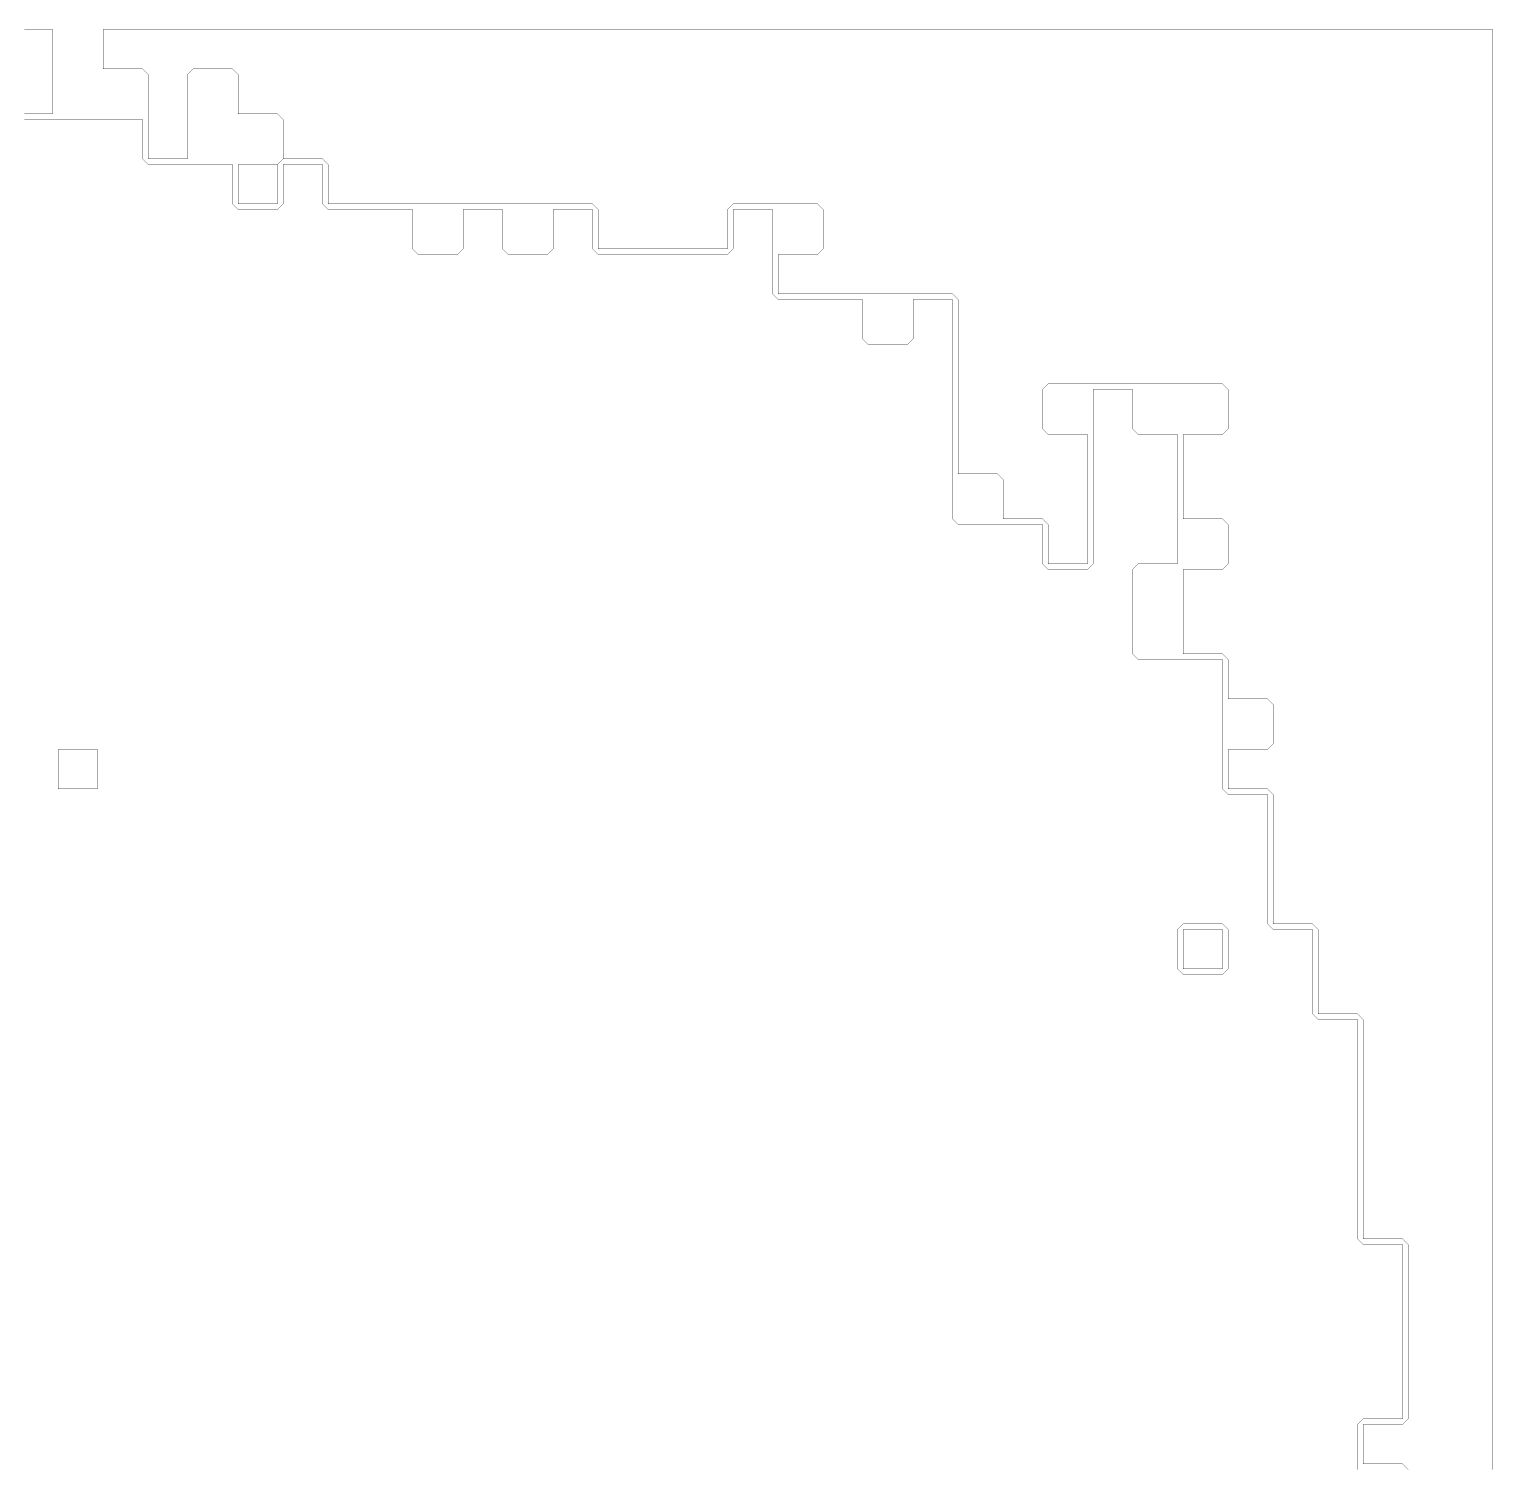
# Model space of a CAD drawing. Header units: metres. Extents: x 0 to 4990, y -4990 to 0.
# Drawn here: x 2450 to 4990, y -2495 to 0 of the extents above; entities that cross this region are included whole.
import ezdxf

# ---------------------------------------------------------------- set-up
doc = ezdxf.new("R2010")
doc.units = ezdxf.units.M
doc.layers.add('conductor', color=1, linetype='Continuous')
doc.layers.add('substrate', color=5, linetype='Continuous')

msp = doc.modelspace()

# ---------------------------------------------------------------- linework, layer by layer
at = {"layer": 'conductor', "const_width": 0.5}
msp.add_lwpolyline([(4755.859375, -2500), (4755.859375, -2490.234375), (4755.859375, -2480.46875), (4755.859375, -2470.703125), (4755.859375, -2460.9375), (4755.859375, -2451.171875), (4755.859375, -2441.40625), (4755.859375, -2431.640625), (4755.859375, -2421.875), (4765.625, -2412.109375), (4775.390625, -2412.109375), (4785.15625, -2412.109375), (4794.921875, -2412.109375), (4804.6875, -2412.109375), (4814.453125, -2412.109375), (4824.21875, -2412.109375), (4833.984375, -2412.109375), (4833.984375, -2402.34375), (4833.984375, -2392.578125), (4833.984375, -2382.8125), (4833.984375, -2373.046875), (4833.984375, -2363.28125), (4833.984375, -2353.515625), (4833.984375, -2343.75), (4833.984375, -2333.984375), (4833.984375, -2324.21875), (4833.984375, -2314.453125), (4833.984375, -2304.6875), (4833.984375, -2294.921875), (4833.984375, -2285.15625), (4833.984375, -2275.390625), (4833.984375, -2265.625), (4833.984375, -2255.859375), (4833.984375, -2246.09375), (4833.984375, -2236.328125), (4833.984375, -2226.5625), (4833.984375, -2216.796875), (4833.984375, -2207.03125), (4833.984375, -2197.265625), (4833.984375, -2187.5), (4833.984375, -2177.734375), (4833.984375, -2167.96875), (4833.984375, -2158.203125), (4833.984375, -2148.4375), (4833.984375, -2138.671875), (4833.984375, -2128.90625), (4833.984375, -2119.140625), (4833.984375, -2109.375), (4824.21875, -2109.375), (4814.453125, -2109.375), (4804.6875, -2109.375), (4794.921875, -2109.375), (4785.15625, -2109.375), (4775.390625, -2109.375), (4765.625, -2109.375), (4755.859375, -2099.609375), (4755.859375, -2089.84375), (4755.859375, -2080.078125), (4755.859375, -2070.3125), (4755.859375, -2060.546875), (4755.859375, -2050.78125), (4755.859375, -2041.015625), (4755.859375, -2031.25), (4755.859375, -2021.484375), (4755.859375, -2011.71875), (4755.859375, -2001.953125), (4755.859375, -1992.1875), (4755.859375, -1982.421875), (4755.859375, -1972.65625), (4755.859375, -1962.890625), (4755.859375, -1953.125), (4755.859375, -1943.359375), (4755.859375, -1933.59375), (4755.859375, -1923.828125), (4755.859375, -1914.0625), (4755.859375, -1904.296875), (4755.859375, -1894.53125), (4755.859375, -1884.765625), (4755.859375, -1875), (4755.859375, -1865.234375), (4755.859375, -1855.46875), (4755.859375, -1845.703125), (4755.859375, -1835.9375), (4755.859375, -1826.171875), (4755.859375, -1816.40625), (4755.859375, -1806.640625), (4755.859375, -1796.875), (4755.859375, -1787.109375), (4755.859375, -1777.34375), (4755.859375, -1767.578125), (4755.859375, -1757.8125), (4755.859375, -1748.046875), (4755.859375, -1738.28125), (4755.859375, -1728.515625), (4755.859375, -1718.75), (4746.09375, -1718.75), (4736.328125, -1718.75), (4726.5625, -1718.75), (4716.796875, -1718.75), (4707.03125, -1718.75), (4697.265625, -1718.75), (4687.5, -1718.75), (4677.734375, -1708.984375), (4677.734375, -1699.21875), (4677.734375, -1689.453125), (4677.734375, -1679.6875), (4677.734375, -1669.921875), (4677.734375, -1660.15625), (4677.734375, -1650.390625), (4677.734375, -1640.625), (4677.734375, -1630.859375), (4677.734375, -1621.09375), (4677.734375, -1611.328125), (4677.734375, -1601.5625), (4677.734375, -1591.796875), (4677.734375, -1582.03125), (4677.734375, -1572.265625), (4677.734375, -1562.5), (4667.96875, -1562.5), (4658.203125, -1562.5), (4648.4375, -1562.5), (4638.671875, -1562.5), (4628.90625, -1562.5), (4619.140625, -1562.5), (4609.375, -1562.5), (4599.609375, -1552.734375), (4599.609375, -1542.96875), (4599.609375, -1533.203125), (4599.609375, -1523.4375), (4599.609375, -1513.671875), (4599.609375, -1503.90625), (4599.609375, -1494.140625), (4599.609375, -1484.375), (4599.609375, -1474.609375), (4599.609375, -1464.84375), (4599.609375, -1455.078125), (4599.609375, -1445.3125), (4599.609375, -1435.546875), (4599.609375, -1425.78125), (4599.609375, -1416.015625), (4599.609375, -1406.25), (4599.609375, -1396.484375), (4599.609375, -1386.71875), (4599.609375, -1376.953125), (4599.609375, -1367.1875), (4599.609375, -1357.421875), (4599.609375, -1347.65625), (4599.609375, -1337.890625), (4599.609375, -1328.125), (4589.84375, -1328.125), (4580.078125, -1328.125), (4570.3125, -1328.125), (4560.546875, -1328.125), (4550.78125, -1328.125), (4541.015625, -1328.125), (4531.25, -1328.125), (4521.484375, -1318.359375), (4521.484375, -1308.59375), (4521.484375, -1298.828125), (4521.484375, -1289.0625), (4521.484375, -1279.296875), (4521.484375, -1269.53125), (4521.484375, -1259.765625), (4521.484375, -1250), (4521.484375, -1240.234375), (4521.484375, -1230.46875), (4521.484375, -1220.703125), (4521.484375, -1210.9375), (4521.484375, -1201.171875), (4521.484375, -1191.40625), (4521.484375, -1181.640625), (4521.484375, -1171.875), (4521.484375, -1162.109375), (4521.484375, -1152.34375), (4521.484375, -1142.578125), (4521.484375, -1132.8125), (4521.484375, -1123.046875), (4521.484375, -1113.28125), (4521.484375, -1103.515625), (4521.484375, -1093.75), (4511.71875, -1093.75), (4501.953125, -1093.75), (4492.1875, -1093.75), (4482.421875, -1093.75), (4472.65625, -1093.75), (4462.890625, -1093.75), (4453.125, -1093.75), (4443.359375, -1093.75), (4433.59375, -1093.75), (4423.828125, -1093.75), (4414.0625, -1093.75), (4404.296875, -1093.75), (4394.53125, -1093.75), (4384.765625, -1093.75), (4375, -1093.75), (4365.234375, -1083.984375), (4365.234375, -1074.21875), (4365.234375, -1064.453125), (4365.234375, -1054.6875), (4365.234375, -1044.921875), (4365.234375, -1035.15625), (4365.234375, -1025.390625), (4365.234375, -1015.625), (4365.234375, -1005.859375), (4365.234375, -996.09375), (4365.234375, -986.328125), (4365.234375, -976.5625), (4365.234375, -966.796875), (4365.234375, -957.03125), (4365.234375, -947.265625), (4365.234375, -937.5), (4375, -927.734375), (4384.765625, -927.734375), (4394.53125, -927.734375), (4404.296875, -927.734375), (4414.0625, -927.734375), (4423.828125, -927.734375), (4433.59375, -927.734375), (4443.359375, -927.734375), (4443.359375, -917.96875), (4443.359375, -908.203125), (4443.359375, -898.4375), (4443.359375, -888.671875), (4443.359375, -878.90625), (4443.359375, -869.140625), (4443.359375, -859.375), (4443.359375, -849.609375), (4443.359375, -839.84375), (4443.359375, -830.078125), (4443.359375, -820.3125), (4443.359375, -810.546875), (4443.359375, -800.78125), (4443.359375, -791.015625), (4443.359375, -781.25), (4443.359375, -771.484375), (4443.359375, -761.71875), (4443.359375, -751.953125), (4443.359375, -742.1875), (4443.359375, -732.421875), (4443.359375, -722.65625), (4443.359375, -712.890625), (4443.359375, -703.125), (4433.59375, -703.125), (4423.828125, -703.125), (4414.0625, -703.125), (4404.296875, -703.125), (4394.53125, -703.125), (4384.765625, -703.125), (4375, -703.125), (4365.234375, -693.359375), (4365.234375, -683.59375), (4365.234375, -673.828125), (4365.234375, -664.0625), (4365.234375, -654.296875), (4365.234375, -644.53125), (4365.234375, -634.765625), (4365.234375, -625), (4355.46875, -625), (4345.703125, -625), (4335.9375, -625), (4326.171875, -625), (4316.40625, -625), (4306.640625, -625), (4296.875, -625), (4296.875, -634.765625), (4296.875, -644.53125), (4296.875, -654.296875), (4296.875, -664.0625), (4296.875, -673.828125), (4296.875, -683.59375), (4296.875, -693.359375), (4296.875, -703.125), (4296.875, -712.890625), (4296.875, -722.65625), (4296.875, -732.421875), (4296.875, -742.1875), (4296.875, -751.953125), (4296.875, -761.71875), (4296.875, -771.484375), (4296.875, -781.25), (4296.875, -791.015625), (4296.875, -800.78125), (4296.875, -810.546875), (4296.875, -820.3125), (4296.875, -830.078125), (4296.875, -839.84375), (4296.875, -849.609375), (4296.875, -859.375), (4296.875, -869.140625), (4296.875, -878.90625), (4296.875, -888.671875), (4296.875, -898.4375), (4296.875, -908.203125), (4296.875, -917.96875), (4296.875, -927.734375), (4287.109375, -937.5), (4277.34375, -937.5), (4267.578125, -937.5), (4257.8125, -937.5), (4248.046875, -937.5), (4238.28125, -937.5), (4228.515625, -937.5), (4218.75, -937.5), (4208.984375, -927.734375), (4208.984375, -917.96875), (4208.984375, -908.203125), (4208.984375, -898.4375), (4208.984375, -888.671875), (4208.984375, -878.90625), (4208.984375, -869.140625), (4208.984375, -859.375), (4199.21875, -859.375), (4189.453125, -859.375), (4179.6875, -859.375), (4169.921875, -859.375), (4160.15625, -859.375), (4150.390625, -859.375), (4140.625, -859.375), (4130.859375, -859.375), (4121.09375, -859.375), (4111.328125, -859.375), (4101.5625, -859.375), (4091.796875, -859.375), (4082.03125, -859.375), (4072.265625, -859.375), (4062.5, -859.375), (4052.734375, -849.609375), (4052.734375, -839.84375), (4052.734375, -830.078125), (4052.734375, -820.3125), (4052.734375, -810.546875), (4052.734375, -800.78125), (4052.734375, -791.015625), (4052.734375, -781.25), (4052.734375, -771.484375), (4052.734375, -761.71875), (4052.734375, -751.953125), (4052.734375, -742.1875), (4052.734375, -732.421875), (4052.734375, -722.65625), (4052.734375, -712.890625), (4052.734375, -703.125), (4052.734375, -693.359375), (4052.734375, -683.59375), (4052.734375, -673.828125), (4052.734375, -664.0625), (4052.734375, -654.296875), (4052.734375, -644.53125), (4052.734375, -634.765625), (4052.734375, -625), (4052.734375, -615.234375), (4052.734375, -605.46875), (4052.734375, -595.703125), (4052.734375, -585.9375), (4052.734375, -576.171875), (4052.734375, -566.40625), (4052.734375, -556.640625), (4052.734375, -546.875), (4052.734375, -537.109375), (4052.734375, -527.34375), (4052.734375, -517.578125), (4052.734375, -507.8125), (4052.734375, -498.046875), (4052.734375, -488.28125), (4052.734375, -478.515625), (4052.734375, -468.75), (4042.96875, -468.75), (4033.203125, -468.75), (4023.4375, -468.75), (4013.671875, -468.75), (4003.90625, -468.75), (3994.140625, -468.75), (3984.375, -468.75), (3984.375, -478.515625), (3984.375, -488.28125), (3984.375, -498.046875), (3984.375, -507.8125), (3984.375, -517.578125), (3984.375, -527.34375), (3984.375, -537.109375), (3974.609375, -546.875), (3964.84375, -546.875), (3955.078125, -546.875), (3945.3125, -546.875), (3935.546875, -546.875), (3925.78125, -546.875), (3916.015625, -546.875), (3906.25, -546.875), (3896.484375, -537.109375), (3896.484375, -527.34375), (3896.484375, -517.578125), (3896.484375, -507.8125), (3896.484375, -498.046875), (3896.484375, -488.28125), (3896.484375, -478.515625), (3896.484375, -468.75), (3886.71875, -468.75), (3876.953125, -468.75), (3867.1875, -468.75), (3857.421875, -468.75), (3847.65625, -468.75), (3837.890625, -468.75), (3828.125, -468.75), (3818.359375, -468.75), (3808.59375, -468.75), (3798.828125, -468.75), (3789.0625, -468.75), (3779.296875, -468.75), (3769.53125, -468.75), (3759.765625, -468.75), (3750, -468.75), (3740.234375, -458.984375), (3740.234375, -449.21875), (3740.234375, -439.453125), (3740.234375, -429.6875), (3740.234375, -419.921875), (3740.234375, -410.15625), (3740.234375, -400.390625), (3740.234375, -390.625), (3740.234375, -380.859375), (3740.234375, -371.09375), (3740.234375, -361.328125), (3740.234375, -351.5625), (3740.234375, -341.796875), (3740.234375, -332.03125), (3740.234375, -322.265625), (3740.234375, -312.5), (3730.46875, -312.5), (3720.703125, -312.5), (3710.9375, -312.5), (3701.171875, -312.5), (3691.40625, -312.5), (3681.640625, -312.5), (3671.875, -312.5), (3671.875, -322.265625), (3671.875, -332.03125), (3671.875, -341.796875), (3671.875, -351.5625), (3671.875, -361.328125), (3671.875, -371.09375), (3671.875, -380.859375), (3662.109375, -390.625), (3652.34375, -390.625), (3642.578125, -390.625), (3632.8125, -390.625), (3623.046875, -390.625), (3613.28125, -390.625), (3603.515625, -390.625), (3593.75, -390.625), (3583.984375, -390.625), (3574.21875, -390.625), (3564.453125, -390.625), (3554.6875, -390.625), (3544.921875, -390.625), (3535.15625, -390.625), (3525.390625, -390.625), (3515.625, -390.625), (3505.859375, -390.625), (3496.09375, -390.625), (3486.328125, -390.625), (3476.5625, -390.625), (3466.796875, -390.625), (3457.03125, -390.625), (3447.265625, -390.625), (3437.5, -390.625), (3427.734375, -380.859375), (3427.734375, -371.09375), (3427.734375, -361.328125), (3427.734375, -351.5625), (3427.734375, -341.796875), (3427.734375, -332.03125), (3427.734375, -322.265625), (3427.734375, -312.5), (3417.96875, -312.5), (3408.203125, -312.5), (3398.4375, -312.5), (3388.671875, -312.5), (3378.90625, -312.5), (3369.140625, -312.5), (3359.375, -312.5), (3359.375, -322.265625), (3359.375, -332.03125), (3359.375, -341.796875), (3359.375, -351.5625), (3359.375, -361.328125), (3359.375, -371.09375), (3359.375, -380.859375), (3349.609375, -390.625), (3339.84375, -390.625), (3330.078125, -390.625), (3320.3125, -390.625), (3310.546875, -390.625), (3300.78125, -390.625), (3291.015625, -390.625), (3281.25, -390.625), (3271.484375, -380.859375), (3271.484375, -371.09375), (3271.484375, -361.328125), (3271.484375, -351.5625), (3271.484375, -341.796875), (3271.484375, -332.03125), (3271.484375, -322.265625), (3271.484375, -312.5), (3261.71875, -312.5), (3251.953125, -312.5), (3242.1875, -312.5), (3232.421875, -312.5), (3222.65625, -312.5), (3212.890625, -312.5), (3203.125, -312.5), (3203.125, -322.265625), (3203.125, -332.03125), (3203.125, -341.796875), (3203.125, -351.5625), (3203.125, -361.328125), (3203.125, -371.09375), (3203.125, -380.859375), (3193.359375, -390.625), (3183.59375, -390.625), (3173.828125, -390.625), (3164.0625, -390.625), (3154.296875, -390.625), (3144.53125, -390.625), (3134.765625, -390.625), (3125, -390.625), (3115.234375, -380.859375), (3115.234375, -371.09375), (3115.234375, -361.328125), (3115.234375, -351.5625), (3115.234375, -341.796875), (3115.234375, -332.03125), (3115.234375, -322.265625), (3115.234375, -312.5), (3105.46875, -312.5), (3095.703125, -312.5), (3085.9375, -312.5), (3076.171875, -312.5), (3066.40625, -312.5), (3056.640625, -312.5), (3046.875, -312.5), (3037.109375, -312.5), (3027.34375, -312.5), (3017.578125, -312.5), (3007.8125, -312.5), (2998.046875, -312.5), (2988.28125, -312.5), (2978.515625, -312.5), (2968.75, -312.5), (2958.984375, -302.734375), (2958.984375, -292.96875), (2958.984375, -283.203125), (2958.984375, -273.4375), (2958.984375, -263.671875), (2958.984375, -253.90625), (2958.984375, -244.140625), (2958.984375, -234.375), (2949.21875, -234.375), (2939.453125, -234.375), (2929.6875, -234.375), (2919.921875, -234.375), (2910.15625, -234.375), (2900.390625, -234.375), (2890.625, -234.375), (2890.625, -244.140625), (2890.625, -253.90625), (2890.625, -263.671875), (2890.625, -273.4375), (2890.625, -283.203125), (2890.625, -292.96875), (2890.625, -302.734375), (2880.859375, -312.5), (2871.09375, -312.5), (2861.328125, -312.5), (2851.5625, -312.5), (2841.796875, -312.5), (2832.03125, -312.5), (2822.265625, -312.5), (2812.5, -312.5), (2802.734375, -302.734375), (2802.734375, -292.96875), (2802.734375, -283.203125), (2802.734375, -273.4375), (2802.734375, -263.671875), (2802.734375, -253.90625), (2802.734375, -244.140625), (2802.734375, -234.375), (2792.96875, -234.375), (2783.203125, -234.375), (2773.4375, -234.375), (2763.671875, -234.375), (2753.90625, -234.375), (2744.140625, -234.375), (2734.375, -234.375), (2724.609375, -234.375), (2714.84375, -234.375), (2705.078125, -234.375), (2695.3125, -234.375), (2685.546875, -234.375), (2675.78125, -234.375), (2666.015625, -234.375), (2656.25, -234.375), (2646.484375, -224.609375), (2646.484375, -214.84375), (2646.484375, -205.078125), (2646.484375, -195.3125), (2646.484375, -185.546875), (2646.484375, -175.78125), (2646.484375, -166.015625), (2646.484375, -156.25), (2636.71875, -156.25), (2626.953125, -156.25), (2617.1875, -156.25), (2607.421875, -156.25), (2597.65625, -156.25), (2587.890625, -156.25), (2578.125, -156.25), (2568.359375, -156.25), (2558.59375, -156.25), (2548.828125, -156.25), (2539.0625, -156.25), (2529.296875, -156.25), (2519.53125, -156.25), (2509.765625, -156.25), (2500, -156.25), (2490.234375, -156.25), (2480.46875, -156.25), (2470.703125, -156.25), (2460.9375, -156.25), (2451.171875, -156.25), (2441.40625, -156.25)], dxfattribs=at)
msp.add_lwpolyline([(4443.359375, -1562.5), (4453.125, -1552.734375), (4462.890625, -1552.734375), (4472.65625, -1552.734375), (4482.421875, -1552.734375), (4492.1875, -1552.734375), (4501.953125, -1552.734375), (4511.71875, -1552.734375), (4521.484375, -1552.734375), (4531.25, -1562.5), (4531.25, -1572.265625), (4531.25, -1582.03125), (4531.25, -1591.796875), (4531.25, -1601.5625), (4531.25, -1611.328125), (4531.25, -1621.09375), (4531.25, -1630.859375), (4521.484375, -1640.625), (4511.71875, -1640.625), (4501.953125, -1640.625), (4492.1875, -1640.625), (4482.421875, -1640.625), (4472.65625, -1640.625), (4462.890625, -1640.625), (4453.125, -1640.625), (4443.359375, -1630.859375), (4443.359375, -1621.09375), (4443.359375, -1611.328125), (4443.359375, -1601.5625), (4443.359375, -1591.796875), (4443.359375, -1582.03125), (4443.359375, -1572.265625)], close=True, dxfattribs=at)
at = {"layer": 'substrate', "const_width": 0.5}
for points in [[(2441.40625, -146.484375), (2451.171875, -146.484375), (2460.9375, -146.484375), (2470.703125, -146.484375), (2480.46875, -146.484375), (2490.234375, -146.484375), (2490.234375, -136.71875), (2490.234375, -126.953125), (2490.234375, -117.1875), (2490.234375, -107.421875), (2490.234375, -97.65625), (2490.234375, -87.890625), (2490.234375, -78.125), (2490.234375, -68.359375), (2490.234375, -58.59375), (2490.234375, -48.828125), (2490.234375, -39.0625), (2490.234375, -29.296875), (2490.234375, -19.53125), (2490.234375, -9.765625), (2490.234375, 0), (2480.46875, 0), (2470.703125, 0), (2460.9375, 0), (2451.171875, 0), (2441.40625, 0)], [(4990.234375, -2500), (4990.234375, -2490.234375), (4990.234375, -2480.46875), (4990.234375, -2470.703125), (4990.234375, -2460.9375), (4990.234375, -2451.171875), (4990.234375, -2441.40625), (4990.234375, -2431.640625), (4990.234375, -2421.875), (4990.234375, -2412.109375), (4990.234375, -2402.34375), (4990.234375, -2392.578125), (4990.234375, -2382.8125), (4990.234375, -2373.046875), (4990.234375, -2363.28125), (4990.234375, -2353.515625), (4990.234375, -2343.75), (4990.234375, -2333.984375), (4990.234375, -2324.21875), (4990.234375, -2314.453125), (4990.234375, -2304.6875), (4990.234375, -2294.921875), (4990.234375, -2285.15625), (4990.234375, -2275.390625), (4990.234375, -2265.625), (4990.234375, -2255.859375), (4990.234375, -2246.09375), (4990.234375, -2236.328125), (4990.234375, -2226.5625), (4990.234375, -2216.796875), (4990.234375, -2207.03125), (4990.234375, -2197.265625), (4990.234375, -2187.5), (4990.234375, -2177.734375), (4990.234375, -2167.96875), (4990.234375, -2158.203125), (4990.234375, -2148.4375), (4990.234375, -2138.671875), (4990.234375, -2128.90625), (4990.234375, -2119.140625), (4990.234375, -2109.375), (4990.234375, -2099.609375), (4990.234375, -2089.84375), (4990.234375, -2080.078125), (4990.234375, -2070.3125), (4990.234375, -2060.546875), (4990.234375, -2050.78125), (4990.234375, -2041.015625), (4990.234375, -2031.25), (4990.234375, -2021.484375), (4990.234375, -2011.71875), (4990.234375, -2001.953125), (4990.234375, -1992.1875), (4990.234375, -1982.421875), (4990.234375, -1972.65625), (4990.234375, -1962.890625), (4990.234375, -1953.125), (4990.234375, -1943.359375), (4990.234375, -1933.59375), (4990.234375, -1923.828125), (4990.234375, -1914.0625), (4990.234375, -1904.296875), (4990.234375, -1894.53125), (4990.234375, -1884.765625), (4990.234375, -1875), (4990.234375, -1865.234375), (4990.234375, -1855.46875), (4990.234375, -1845.703125), (4990.234375, -1835.9375), (4990.234375, -1826.171875), (4990.234375, -1816.40625), (4990.234375, -1806.640625), (4990.234375, -1796.875), (4990.234375, -1787.109375), (4990.234375, -1777.34375), (4990.234375, -1767.578125), (4990.234375, -1757.8125), (4990.234375, -1748.046875), (4990.234375, -1738.28125), (4990.234375, -1728.515625), (4990.234375, -1718.75), (4990.234375, -1708.984375), (4990.234375, -1699.21875), (4990.234375, -1689.453125), (4990.234375, -1679.6875), (4990.234375, -1669.921875), (4990.234375, -1660.15625), (4990.234375, -1650.390625), (4990.234375, -1640.625), (4990.234375, -1630.859375), (4990.234375, -1621.09375), (4990.234375, -1611.328125), (4990.234375, -1601.5625), (4990.234375, -1591.796875), (4990.234375, -1582.03125), (4990.234375, -1572.265625), (4990.234375, -1562.5), (4990.234375, -1552.734375), (4990.234375, -1542.96875), (4990.234375, -1533.203125), (4990.234375, -1523.4375), (4990.234375, -1513.671875), (4990.234375, -1503.90625), (4990.234375, -1494.140625), (4990.234375, -1484.375), (4990.234375, -1474.609375), (4990.234375, -1464.84375), (4990.234375, -1455.078125), (4990.234375, -1445.3125), (4990.234375, -1435.546875), (4990.234375, -1425.78125), (4990.234375, -1416.015625), (4990.234375, -1406.25), (4990.234375, -1396.484375), (4990.234375, -1386.71875), (4990.234375, -1376.953125), (4990.234375, -1367.1875), (4990.234375, -1357.421875), (4990.234375, -1347.65625), (4990.234375, -1337.890625), (4990.234375, -1328.125), (4990.234375, -1318.359375), (4990.234375, -1308.59375), (4990.234375, -1298.828125), (4990.234375, -1289.0625), (4990.234375, -1279.296875), (4990.234375, -1269.53125), (4990.234375, -1259.765625), (4990.234375, -1250), (4990.234375, -1240.234375), (4990.234375, -1230.46875), (4990.234375, -1220.703125), (4990.234375, -1210.9375), (4990.234375, -1201.171875), (4990.234375, -1191.40625), (4990.234375, -1181.640625), (4990.234375, -1171.875), (4990.234375, -1162.109375), (4990.234375, -1152.34375), (4990.234375, -1142.578125), (4990.234375, -1132.8125), (4990.234375, -1123.046875), (4990.234375, -1113.28125), (4990.234375, -1103.515625), (4990.234375, -1093.75), (4990.234375, -1083.984375), (4990.234375, -1074.21875), (4990.234375, -1064.453125), (4990.234375, -1054.6875), (4990.234375, -1044.921875), (4990.234375, -1035.15625), (4990.234375, -1025.390625), (4990.234375, -1015.625), (4990.234375, -1005.859375), (4990.234375, -996.09375), (4990.234375, -986.328125), (4990.234375, -976.5625), (4990.234375, -966.796875), (4990.234375, -957.03125), (4990.234375, -947.265625), (4990.234375, -937.5), (4990.234375, -927.734375), (4990.234375, -917.96875), (4990.234375, -908.203125), (4990.234375, -898.4375), (4990.234375, -888.671875), (4990.234375, -878.90625), (4990.234375, -869.140625), (4990.234375, -859.375), (4990.234375, -849.609375), (4990.234375, -839.84375), (4990.234375, -830.078125), (4990.234375, -820.3125), (4990.234375, -810.546875), (4990.234375, -800.78125), (4990.234375, -791.015625), (4990.234375, -781.25), (4990.234375, -771.484375), (4990.234375, -761.71875), (4990.234375, -751.953125), (4990.234375, -742.1875), (4990.234375, -732.421875), (4990.234375, -722.65625), (4990.234375, -712.890625), (4990.234375, -703.125), (4990.234375, -693.359375), (4990.234375, -683.59375), (4990.234375, -673.828125), (4990.234375, -664.0625), (4990.234375, -654.296875), (4990.234375, -644.53125), (4990.234375, -634.765625), (4990.234375, -625), (4990.234375, -615.234375), (4990.234375, -605.46875), (4990.234375, -595.703125), (4990.234375, -585.9375), (4990.234375, -576.171875), (4990.234375, -566.40625), (4990.234375, -556.640625), (4990.234375, -546.875), (4990.234375, -537.109375), (4990.234375, -527.34375), (4990.234375, -517.578125), (4990.234375, -507.8125), (4990.234375, -498.046875), (4990.234375, -488.28125), (4990.234375, -478.515625), (4990.234375, -468.75), (4990.234375, -458.984375), (4990.234375, -449.21875), (4990.234375, -439.453125), (4990.234375, -429.6875), (4990.234375, -419.921875), (4990.234375, -410.15625), (4990.234375, -400.390625), (4990.234375, -390.625), (4990.234375, -380.859375), (4990.234375, -371.09375), (4990.234375, -361.328125), (4990.234375, -351.5625), (4990.234375, -341.796875), (4990.234375, -332.03125), (4990.234375, -322.265625), (4990.234375, -312.5), (4990.234375, -302.734375), (4990.234375, -292.96875), (4990.234375, -283.203125), (4990.234375, -273.4375), (4990.234375, -263.671875), (4990.234375, -253.90625), (4990.234375, -244.140625), (4990.234375, -234.375), (4990.234375, -224.609375), (4990.234375, -214.84375), (4990.234375, -205.078125), (4990.234375, -195.3125), (4990.234375, -185.546875), (4990.234375, -175.78125), (4990.234375, -166.015625), (4990.234375, -156.25), (4990.234375, -146.484375), (4990.234375, -136.71875), (4990.234375, -126.953125), (4990.234375, -117.1875), (4990.234375, -107.421875), (4990.234375, -97.65625), (4990.234375, -87.890625), (4990.234375, -78.125), (4990.234375, -68.359375), (4990.234375, -58.59375), (4990.234375, -48.828125), (4990.234375, -39.0625), (4990.234375, -29.296875), (4990.234375, -19.53125), (4990.234375, -9.765625), (4990.234375, 0), (4980.46875, 0), (4970.703125, 0), (4960.9375, 0), (4951.171875, 0), (4941.40625, 0), (4931.640625, 0), (4921.875, 0), (4912.109375, 0), (4902.34375, 0), (4892.578125, 0), (4882.8125, 0), (4873.046875, 0), (4863.28125, 0), (4853.515625, 0), (4843.75, 0), (4833.984375, 0), (4824.21875, 0), (4814.453125, 0), (4804.6875, 0), (4794.921875, 0), (4785.15625, 0), (4775.390625, 0), (4765.625, 0), (4755.859375, 0), (4746.09375, 0), (4736.328125, 0), (4726.5625, 0), (4716.796875, 0), (4707.03125, 0), (4697.265625, 0), (4687.5, 0), (4677.734375, 0), (4667.96875, 0), (4658.203125, 0), (4648.4375, 0), (4638.671875, 0), (4628.90625, 0), (4619.140625, 0), (4609.375, 0), (4599.609375, 0), (4589.84375, 0), (4580.078125, 0), (4570.3125, 0), (4560.546875, 0), (4550.78125, 0), (4541.015625, 0), (4531.25, 0), (4521.484375, 0), (4511.71875, 0), (4501.953125, 0), (4492.1875, 0), (4482.421875, 0), (4472.65625, 0), (4462.890625, 0), (4453.125, 0), (4443.359375, 0), (4433.59375, 0), (4423.828125, 0), (4414.0625, 0), (4404.296875, 0), (4394.53125, 0), (4384.765625, 0), (4375, 0), (4365.234375, 0), (4355.46875, 0), (4345.703125, 0), (4335.9375, 0), (4326.171875, 0), (4316.40625, 0), (4306.640625, 0), (4296.875, 0), (4287.109375, 0), (4277.34375, 0), (4267.578125, 0), (4257.8125, 0), (4248.046875, 0), (4238.28125, 0), (4228.515625, 0), (4218.75, 0), (4208.984375, 0), (4199.21875, 0), (4189.453125, 0), (4179.6875, 0), (4169.921875, 0), (4160.15625, 0), (4150.390625, 0), (4140.625, 0), (4130.859375, 0), (4121.09375, 0), (4111.328125, 0), (4101.5625, 0), (4091.796875, 0), (4082.03125, 0), (4072.265625, 0), (4062.5, 0), (4052.734375, 0), (4042.96875, 0), (4033.203125, 0), (4023.4375, 0), (4013.671875, 0), (4003.90625, 0), (3994.140625, 0), (3984.375, 0), (3974.609375, 0), (3964.84375, 0), (3955.078125, 0), (3945.3125, 0), (3935.546875, 0), (3925.78125, 0), (3916.015625, 0), (3906.25, 0), (3896.484375, 0), (3886.71875, 0), (3876.953125, 0), (3867.1875, 0), (3857.421875, 0), (3847.65625, 0), (3837.890625, 0), (3828.125, 0), (3818.359375, 0), (3808.59375, 0), (3798.828125, 0), (3789.0625, 0), (3779.296875, 0), (3769.53125, 0), (3759.765625, 0), (3750, 0), (3740.234375, 0), (3730.46875, 0), (3720.703125, 0), (3710.9375, 0), (3701.171875, 0), (3691.40625, 0), (3681.640625, 0), (3671.875, 0), (3662.109375, 0), (3652.34375, 0), (3642.578125, 0), (3632.8125, 0), (3623.046875, 0), (3613.28125, 0), (3603.515625, 0), (3593.75, 0), (3583.984375, 0), (3574.21875, 0), (3564.453125, 0), (3554.6875, 0), (3544.921875, 0), (3535.15625, 0), (3525.390625, 0), (3515.625, 0), (3505.859375, 0), (3496.09375, 0), (3486.328125, 0), (3476.5625, 0), (3466.796875, 0), (3457.03125, 0), (3447.265625, 0), (3437.5, 0), (3427.734375, 0), (3417.96875, 0), (3408.203125, 0), (3398.4375, 0), (3388.671875, 0), (3378.90625, 0), (3369.140625, 0), (3359.375, 0), (3349.609375, 0), (3339.84375, 0), (3330.078125, 0), (3320.3125, 0), (3310.546875, 0), (3300.78125, 0), (3291.015625, 0), (3281.25, 0), (3271.484375, 0), (3261.71875, 0), (3251.953125, 0), (3242.1875, 0), (3232.421875, 0), (3222.65625, 0), (3212.890625, 0), (3203.125, 0), (3193.359375, 0), (3183.59375, 0), (3173.828125, 0), (3164.0625, 0), (3154.296875, 0), (3144.53125, 0), (3134.765625, 0), (3125, 0), (3115.234375, 0), (3105.46875, 0), (3095.703125, 0), (3085.9375, 0), (3076.171875, 0), (3066.40625, 0), (3056.640625, 0), (3046.875, 0), (3037.109375, 0), (3027.34375, 0), (3017.578125, 0), (3007.8125, 0), (2998.046875, 0), (2988.28125, 0), (2978.515625, 0), (2968.75, 0), (2958.984375, 0), (2949.21875, 0), (2939.453125, 0), (2929.6875, 0), (2919.921875, 0), (2910.15625, 0), (2900.390625, 0), (2890.625, 0), (2880.859375, 0), (2871.09375, 0), (2861.328125, 0), (2851.5625, 0), (2841.796875, 0), (2832.03125, 0), (2822.265625, 0), (2812.5, 0), (2802.734375, 0), (2792.96875, 0), (2783.203125, 0), (2773.4375, 0), (2763.671875, 0), (2753.90625, 0), (2744.140625, 0), (2734.375, 0), (2724.609375, 0), (2714.84375, 0), (2705.078125, 0), (2695.3125, 0), (2685.546875, 0), (2675.78125, 0), (2666.015625, 0), (2656.25, 0), (2646.484375, 0), (2636.71875, 0), (2626.953125, 0), (2617.1875, 0), (2607.421875, 0), (2597.65625, 0), (2587.890625, 0), (2578.125, 0), (2578.125, -9.765625), (2578.125, -19.53125), (2578.125, -29.296875), (2578.125, -39.0625), (2578.125, -48.828125), (2578.125, -58.59375), (2578.125, -68.359375), (2587.890625, -68.359375), (2597.65625, -68.359375), (2607.421875, -68.359375), (2617.1875, -68.359375), (2626.953125, -68.359375), (2636.71875, -68.359375), (2646.484375, -68.359375), (2656.25, -78.125), (2656.25, -87.890625), (2656.25, -97.65625), (2656.25, -107.421875), (2656.25, -117.1875), (2656.25, -126.953125), (2656.25, -136.71875), (2656.25, -146.484375), (2656.25, -156.25), (2656.25, -166.015625), (2656.25, -175.78125), (2656.25, -185.546875), (2656.25, -195.3125), (2656.25, -205.078125), (2656.25, -214.84375), (2656.25, -224.609375), (2666.015625, -224.609375), (2675.78125, -224.609375), (2685.546875, -224.609375), (2695.3125, -224.609375), (2705.078125, -224.609375), (2714.84375, -224.609375), (2724.609375, -224.609375), (2724.609375, -214.84375), (2724.609375, -205.078125), (2724.609375, -195.3125), (2724.609375, -185.546875), (2724.609375, -175.78125), (2724.609375, -166.015625), (2724.609375, -156.25), (2724.609375, -146.484375), (2724.609375, -136.71875), (2724.609375, -126.953125), (2724.609375, -117.1875), (2724.609375, -107.421875), (2724.609375, -97.65625), (2724.609375, -87.890625), (2724.609375, -78.125), (2734.375, -68.359375), (2744.140625, -68.359375), (2753.90625, -68.359375), (2763.671875, -68.359375), (2773.4375, -68.359375), (2783.203125, -68.359375), (2792.96875, -68.359375), (2802.734375, -68.359375), (2812.5, -78.125), (2812.5, -87.890625), (2812.5, -97.65625), (2812.5, -107.421875), (2812.5, -117.1875), (2812.5, -126.953125), (2812.5, -136.71875), (2812.5, -146.484375), (2822.265625, -146.484375), (2832.03125, -146.484375), (2841.796875, -146.484375), (2851.5625, -146.484375), (2861.328125, -146.484375), (2871.09375, -146.484375), (2880.859375, -146.484375), (2890.625, -156.25), (2890.625, -166.015625), (2890.625, -175.78125), (2890.625, -185.546875), (2890.625, -195.3125), (2890.625, -205.078125), (2890.625, -214.84375), (2890.625, -224.609375), (2880.859375, -234.375), (2871.09375, -234.375), (2861.328125, -234.375), (2851.5625, -234.375), (2841.796875, -234.375), (2832.03125, -234.375), (2822.265625, -234.375), (2812.5, -234.375), (2812.5, -244.140625), (2812.5, -253.90625), (2812.5, -263.671875), (2812.5, -273.4375), (2812.5, -283.203125), (2812.5, -292.96875), (2812.5, -302.734375), (2822.265625, -302.734375), (2832.03125, -302.734375), (2841.796875, -302.734375), (2851.5625, -302.734375), (2861.328125, -302.734375), (2871.09375, -302.734375), (2880.859375, -302.734375), (2880.859375, -292.96875), (2880.859375, -283.203125), (2880.859375, -273.4375), (2880.859375, -263.671875), (2880.859375, -253.90625), (2880.859375, -244.140625), (2880.859375, -234.375), (2890.625, -224.609375), (2900.390625, -224.609375), (2910.15625, -224.609375), (2919.921875, -224.609375), (2929.6875, -224.609375), (2939.453125, -224.609375), (2949.21875, -224.609375), (2958.984375, -224.609375), (2968.75, -234.375), (2968.75, -244.140625), (2968.75, -253.90625), (2968.75, -263.671875), (2968.75, -273.4375), (2968.75, -283.203125), (2968.75, -292.96875), (2968.75, -302.734375), (2978.515625, -302.734375), (2988.28125, -302.734375), (2998.046875, -302.734375), (3007.8125, -302.734375), (3017.578125, -302.734375), (3027.34375, -302.734375), (3037.109375, -302.734375), (3046.875, -302.734375), (3056.640625, -302.734375), (3066.40625, -302.734375), (3076.171875, -302.734375), (3085.9375, -302.734375), (3095.703125, -302.734375), (3105.46875, -302.734375), (3115.234375, -302.734375), (3125, -302.734375), (3134.765625, -302.734375), (3144.53125, -302.734375), (3154.296875, -302.734375), (3164.0625, -302.734375), (3173.828125, -302.734375), (3183.59375, -302.734375), (3193.359375, -302.734375), (3203.125, -302.734375), (3212.890625, -302.734375), (3222.65625, -302.734375), (3232.421875, -302.734375), (3242.1875, -302.734375), (3251.953125, -302.734375), (3261.71875, -302.734375), (3271.484375, -302.734375), (3281.25, -302.734375), (3291.015625, -302.734375), (3300.78125, -302.734375), (3310.546875, -302.734375), (3320.3125, -302.734375), (3330.078125, -302.734375), (3339.84375, -302.734375), (3349.609375, -302.734375), (3359.375, -302.734375), (3369.140625, -302.734375), (3378.90625, -302.734375), (3388.671875, -302.734375), (3398.4375, -302.734375), (3408.203125, -302.734375), (3417.96875, -302.734375), (3427.734375, -302.734375), (3437.5, -312.5), (3437.5, -322.265625), (3437.5, -332.03125), (3437.5, -341.796875), (3437.5, -351.5625), (3437.5, -361.328125), (3437.5, -371.09375), (3437.5, -380.859375), (3447.265625, -380.859375), (3457.03125, -380.859375), (3466.796875, -380.859375), (3476.5625, -380.859375), (3486.328125, -380.859375), (3496.09375, -380.859375), (3505.859375, -380.859375), (3515.625, -380.859375), (3525.390625, -380.859375), (3535.15625, -380.859375), (3544.921875, -380.859375), (3554.6875, -380.859375), (3564.453125, -380.859375), (3574.21875, -380.859375), (3583.984375, -380.859375), (3593.75, -380.859375), (3603.515625, -380.859375), (3613.28125, -380.859375), (3623.046875, -380.859375), (3632.8125, -380.859375), (3642.578125, -380.859375), (3652.34375, -380.859375), (3662.109375, -380.859375), (3662.109375, -371.09375), (3662.109375, -361.328125), (3662.109375, -351.5625), (3662.109375, -341.796875), (3662.109375, -332.03125), (3662.109375, -322.265625), (3662.109375, -312.5), (3671.875, -302.734375), (3681.640625, -302.734375), (3691.40625, -302.734375), (3701.171875, -302.734375), (3710.9375, -302.734375), (3720.703125, -302.734375), (3730.46875, -302.734375), (3740.234375, -302.734375), (3750, -302.734375), (3759.765625, -302.734375), (3769.53125, -302.734375), (3779.296875, -302.734375), (3789.0625, -302.734375), (3798.828125, -302.734375), (3808.59375, -302.734375), (3818.359375, -302.734375), (3828.125, -312.5), (3828.125, -322.265625), (3828.125, -332.03125), (3828.125, -341.796875), (3828.125, -351.5625), (3828.125, -361.328125), (3828.125, -371.09375), (3828.125, -380.859375), (3818.359375, -390.625), (3808.59375, -390.625), (3798.828125, -390.625), (3789.0625, -390.625), (3779.296875, -390.625), (3769.53125, -390.625), (3759.765625, -390.625), (3750, -390.625), (3750, -400.390625), (3750, -410.15625), (3750, -419.921875), (3750, -429.6875), (3750, -439.453125), (3750, -449.21875), (3750, -458.984375), (3759.765625, -458.984375), (3769.53125, -458.984375), (3779.296875, -458.984375), (3789.0625, -458.984375), (3798.828125, -458.984375), (3808.59375, -458.984375), (3818.359375, -458.984375), (3828.125, -458.984375), (3837.890625, -458.984375), (3847.65625, -458.984375), (3857.421875, -458.984375), (3867.1875, -458.984375), (3876.953125, -458.984375), (3886.71875, -458.984375), (3896.484375, -458.984375), (3906.25, -458.984375), (3916.015625, -458.984375), (3925.78125, -458.984375), (3935.546875, -458.984375), (3945.3125, -458.984375), (3955.078125, -458.984375), (3964.84375, -458.984375), (3974.609375, -458.984375), (3984.375, -458.984375), (3994.140625, -458.984375), (4003.90625, -458.984375), (4013.671875, -458.984375), (4023.4375, -458.984375), (4033.203125, -458.984375), (4042.96875, -458.984375), (4052.734375, -458.984375), (4062.5, -468.75), (4062.5, -478.515625), (4062.5, -488.28125), (4062.5, -498.046875), (4062.5, -507.8125), (4062.5, -517.578125), (4062.5, -527.34375), (4062.5, -537.109375), (4062.5, -546.875), (4062.5, -556.640625), (4062.5, -566.40625), (4062.5, -576.171875), (4062.5, -585.9375), (4062.5, -595.703125), (4062.5, -605.46875), (4062.5, -615.234375), (4062.5, -625), (4062.5, -634.765625), (4062.5, -644.53125), (4062.5, -654.296875), (4062.5, -664.0625), (4062.5, -673.828125), (4062.5, -683.59375), (4062.5, -693.359375), (4062.5, -703.125), (4062.5, -712.890625), (4062.5, -722.65625), (4062.5, -732.421875), (4062.5, -742.1875), (4062.5, -751.953125), (4062.5, -761.71875), (4062.5, -771.484375), (4072.265625, -771.484375), (4082.03125, -771.484375), (4091.796875, -771.484375), (4101.5625, -771.484375), (4111.328125, -771.484375), (4121.09375, -771.484375), (4130.859375, -771.484375), (4140.625, -781.25), (4140.625, -791.015625), (4140.625, -800.78125), (4140.625, -810.546875), (4140.625, -820.3125), (4140.625, -830.078125), (4140.625, -839.84375), (4140.625, -849.609375), (4150.390625, -849.609375), (4160.15625, -849.609375), (4169.921875, -849.609375), (4179.6875, -849.609375), (4189.453125, -849.609375), (4199.21875, -849.609375), (4208.984375, -849.609375), (4218.75, -859.375), (4218.75, -869.140625), (4218.75, -878.90625), (4218.75, -888.671875), (4218.75, -898.4375), (4218.75, -908.203125), (4218.75, -917.96875), (4218.75, -927.734375), (4228.515625, -927.734375), (4238.28125, -927.734375), (4248.046875, -927.734375), (4257.8125, -927.734375), (4267.578125, -927.734375), (4277.34375, -927.734375), (4287.109375, -927.734375), (4287.109375, -917.96875), (4287.109375, -908.203125), (4287.109375, -898.4375), (4287.109375, -888.671875), (4287.109375, -878.90625), (4287.109375, -869.140625), (4287.109375, -859.375), (4287.109375, -849.609375), (4287.109375, -839.84375), (4287.109375, -830.078125), (4287.109375, -820.3125), (4287.109375, -810.546875), (4287.109375, -800.78125), (4287.109375, -791.015625), (4287.109375, -781.25), (4287.109375, -771.484375), (4287.109375, -761.71875), (4287.109375, -751.953125), (4287.109375, -742.1875), (4287.109375, -732.421875), (4287.109375, -722.65625), (4287.109375, -712.890625), (4287.109375, -703.125), (4277.34375, -703.125), (4267.578125, -703.125), (4257.8125, -703.125), (4248.046875, -703.125), (4238.28125, -703.125), (4228.515625, -703.125), (4218.75, -703.125), (4208.984375, -693.359375), (4208.984375, -683.59375), (4208.984375, -673.828125), (4208.984375, -664.0625), (4208.984375, -654.296875), (4208.984375, -644.53125), (4208.984375, -634.765625), (4208.984375, -625), (4218.75, -615.234375), (4228.515625, -615.234375), (4238.28125, -615.234375), (4248.046875, -615.234375), (4257.8125, -615.234375), (4267.578125, -615.234375), (4277.34375, -615.234375), (4287.109375, -615.234375), (4296.875, -615.234375), (4306.640625, -615.234375), (4316.40625, -615.234375), (4326.171875, -615.234375), (4335.9375, -615.234375), (4345.703125, -615.234375), (4355.46875, -615.234375), (4365.234375, -615.234375), (4375, -615.234375), (4384.765625, -615.234375), (4394.53125, -615.234375), (4404.296875, -615.234375), (4414.0625, -615.234375), (4423.828125, -615.234375), (4433.59375, -615.234375), (4443.359375, -615.234375), (4453.125, -615.234375), (4462.890625, -615.234375), (4472.65625, -615.234375), (4482.421875, -615.234375), (4492.1875, -615.234375), (4501.953125, -615.234375), (4511.71875, -615.234375), (4521.484375, -615.234375), (4531.25, -625), (4531.25, -634.765625), (4531.25, -644.53125), (4531.25, -654.296875), (4531.25, -664.0625), (4531.25, -673.828125), (4531.25, -683.59375), (4531.25, -693.359375), (4521.484375, -703.125), (4511.71875, -703.125), (4501.953125, -703.125), (4492.1875, -703.125), (4482.421875, -703.125), (4472.65625, -703.125), (4462.890625, -703.125), (4453.125, -703.125), (4453.125, -712.890625), (4453.125, -722.65625), (4453.125, -732.421875), (4453.125, -742.1875), (4453.125, -751.953125), (4453.125, -761.71875), (4453.125, -771.484375), (4453.125, -781.25), (4453.125, -791.015625), (4453.125, -800.78125), (4453.125, -810.546875), (4453.125, -820.3125), (4453.125, -830.078125), (4453.125, -839.84375), (4453.125, -849.609375), (4462.890625, -849.609375), (4472.65625, -849.609375), (4482.421875, -849.609375), (4492.1875, -849.609375), (4501.953125, -849.609375), (4511.71875, -849.609375), (4521.484375, -849.609375), (4531.25, -859.375), (4531.25, -869.140625), (4531.25, -878.90625), (4531.25, -888.671875), (4531.25, -898.4375), (4531.25, -908.203125), (4531.25, -917.96875), (4531.25, -927.734375), (4521.484375, -937.5), (4511.71875, -937.5), (4501.953125, -937.5), (4492.1875, -937.5), (4482.421875, -937.5), (4472.65625, -937.5), (4462.890625, -937.5), (4453.125, -937.5), (4453.125, -947.265625), (4453.125, -957.03125), (4453.125, -966.796875), (4453.125, -976.5625), (4453.125, -986.328125), (4453.125, -996.09375), (4453.125, -1005.859375), (4453.125, -1015.625), (4453.125, -1025.390625), (4453.125, -1035.15625), (4453.125, -1044.921875), (4453.125, -1054.6875), (4453.125, -1064.453125), (4453.125, -1074.21875), (4453.125, -1083.984375), (4462.890625, -1083.984375), (4472.65625, -1083.984375), (4482.421875, -1083.984375), (4492.1875, -1083.984375), (4501.953125, -1083.984375), (4511.71875, -1083.984375), (4521.484375, -1083.984375), (4531.25, -1093.75), (4531.25, -1103.515625), (4531.25, -1113.28125), (4531.25, -1123.046875), (4531.25, -1132.8125), (4531.25, -1142.578125), (4531.25, -1152.34375), (4531.25, -1162.109375), (4541.015625, -1162.109375), (4550.78125, -1162.109375), (4560.546875, -1162.109375), (4570.3125, -1162.109375), (4580.078125, -1162.109375), (4589.84375, -1162.109375), (4599.609375, -1162.109375), (4609.375, -1171.875), (4609.375, -1181.640625), (4609.375, -1191.40625), (4609.375, -1201.171875), (4609.375, -1210.9375), (4609.375, -1220.703125), (4609.375, -1230.46875), (4609.375, -1240.234375), (4599.609375, -1250), (4589.84375, -1250), (4580.078125, -1250), (4570.3125, -1250), (4560.546875, -1250), (4550.78125, -1250), (4541.015625, -1250), (4531.25, -1250), (4531.25, -1259.765625), (4531.25, -1269.53125), (4531.25, -1279.296875), (4531.25, -1289.0625), (4531.25, -1298.828125), (4531.25, -1308.59375), (4531.25, -1318.359375), (4541.015625, -1318.359375), (4550.78125, -1318.359375), (4560.546875, -1318.359375), (4570.3125, -1318.359375), (4580.078125, -1318.359375), (4589.84375, -1318.359375), (4599.609375, -1318.359375), (4609.375, -1328.125), (4609.375, -1337.890625), (4609.375, -1347.65625), (4609.375, -1357.421875), (4609.375, -1367.1875), (4609.375, -1376.953125), (4609.375, -1386.71875), (4609.375, -1396.484375), (4609.375, -1406.25), (4609.375, -1416.015625), (4609.375, -1425.78125), (4609.375, -1435.546875), (4609.375, -1445.3125), (4609.375, -1455.078125), (4609.375, -1464.84375), (4609.375, -1474.609375), (4609.375, -1484.375), (4609.375, -1494.140625), (4609.375, -1503.90625), (4609.375, -1513.671875), (4609.375, -1523.4375), (4609.375, -1533.203125), (4609.375, -1542.96875), (4609.375, -1552.734375), (4619.140625, -1552.734375), (4628.90625, -1552.734375), (4638.671875, -1552.734375), (4648.4375, -1552.734375), (4658.203125, -1552.734375), (4667.96875, -1552.734375), (4677.734375, -1552.734375), (4687.5, -1562.5), (4687.5, -1572.265625), (4687.5, -1582.03125), (4687.5, -1591.796875), (4687.5, -1601.5625), (4687.5, -1611.328125), (4687.5, -1621.09375), (4687.5, -1630.859375), (4687.5, -1640.625), (4687.5, -1650.390625), (4687.5, -1660.15625), (4687.5, -1669.921875), (4687.5, -1679.6875), (4687.5, -1689.453125), (4687.5, -1699.21875), (4687.5, -1708.984375), (4697.265625, -1708.984375), (4707.03125, -1708.984375), (4716.796875, -1708.984375), (4726.5625, -1708.984375), (4736.328125, -1708.984375), (4746.09375, -1708.984375), (4755.859375, -1708.984375), (4765.625, -1718.75), (4765.625, -1728.515625), (4765.625, -1738.28125), (4765.625, -1748.046875), (4765.625, -1757.8125), (4765.625, -1767.578125), (4765.625, -1777.34375), (4765.625, -1787.109375), (4765.625, -1796.875), (4765.625, -1806.640625), (4765.625, -1816.40625), (4765.625, -1826.171875), (4765.625, -1835.9375), (4765.625, -1845.703125), (4765.625, -1855.46875), (4765.625, -1865.234375), (4765.625, -1875), (4765.625, -1884.765625), (4765.625, -1894.53125), (4765.625, -1904.296875), (4765.625, -1914.0625), (4765.625, -1923.828125), (4765.625, -1933.59375), (4765.625, -1943.359375), (4765.625, -1953.125), (4765.625, -1962.890625), (4765.625, -1972.65625), (4765.625, -1982.421875), (4765.625, -1992.1875), (4765.625, -2001.953125), (4765.625, -2011.71875), (4765.625, -2021.484375), (4765.625, -2031.25), (4765.625, -2041.015625), (4765.625, -2050.78125), (4765.625, -2060.546875), (4765.625, -2070.3125), (4765.625, -2080.078125), (4765.625, -2089.84375), (4765.625, -2099.609375), (4775.390625, -2099.609375), (4785.15625, -2099.609375), (4794.921875, -2099.609375), (4804.6875, -2099.609375), (4814.453125, -2099.609375), (4824.21875, -2099.609375), (4833.984375, -2099.609375), (4843.75, -2109.375), (4843.75, -2119.140625), (4843.75, -2128.90625), (4843.75, -2138.671875), (4843.75, -2148.4375), (4843.75, -2158.203125), (4843.75, -2167.96875), (4843.75, -2177.734375), (4843.75, -2187.5), (4843.75, -2197.265625), (4843.75, -2207.03125), (4843.75, -2216.796875), (4843.75, -2226.5625), (4843.75, -2236.328125), (4843.75, -2246.09375), (4843.75, -2255.859375), (4843.75, -2265.625), (4843.75, -2275.390625), (4843.75, -2285.15625), (4843.75, -2294.921875), (4843.75, -2304.6875), (4843.75, -2314.453125), (4843.75, -2324.21875), (4843.75, -2333.984375), (4843.75, -2343.75), (4843.75, -2353.515625), (4843.75, -2363.28125), (4843.75, -2373.046875), (4843.75, -2382.8125), (4843.75, -2392.578125), (4843.75, -2402.34375), (4843.75, -2412.109375), (4833.984375, -2421.875), (4824.21875, -2421.875), (4814.453125, -2421.875), (4804.6875, -2421.875), (4794.921875, -2421.875), (4785.15625, -2421.875), (4775.390625, -2421.875), (4765.625, -2421.875), (4765.625, -2431.640625), (4765.625, -2441.40625), (4765.625, -2451.171875), (4765.625, -2460.9375), (4765.625, -2470.703125), (4765.625, -2480.46875), (4765.625, -2490.234375), (4775.390625, -2490.234375), (4785.15625, -2490.234375), (4794.921875, -2490.234375), (4804.6875, -2490.234375), (4814.453125, -2490.234375), (4824.21875, -2490.234375), (4833.984375, -2490.234375), (4843.75, -2500)]]:
    msp.add_lwpolyline(points, dxfattribs=at)
for points in [[(2500, -1250), (2500, -1259.765625), (2500, -1269.53125), (2500, -1279.296875), (2500, -1289.0625), (2500, -1298.828125), (2500, -1308.59375), (2500, -1318.359375), (2509.765625, -1318.359375), (2519.53125, -1318.359375), (2529.296875, -1318.359375), (2539.0625, -1318.359375), (2548.828125, -1318.359375), (2558.59375, -1318.359375), (2568.359375, -1318.359375), (2568.359375, -1308.59375), (2568.359375, -1298.828125), (2568.359375, -1289.0625), (2568.359375, -1279.296875), (2568.359375, -1269.53125), (2568.359375, -1259.765625), (2568.359375, -1250), (2558.59375, -1250), (2548.828125, -1250), (2539.0625, -1250), (2529.296875, -1250), (2519.53125, -1250), (2509.765625, -1250)], [(4453.125, -1562.5), (4453.125, -1572.265625), (4453.125, -1582.03125), (4453.125, -1591.796875), (4453.125, -1601.5625), (4453.125, -1611.328125), (4453.125, -1621.09375), (4453.125, -1630.859375), (4462.890625, -1630.859375), (4472.65625, -1630.859375), (4482.421875, -1630.859375), (4492.1875, -1630.859375), (4501.953125, -1630.859375), (4511.71875, -1630.859375), (4521.484375, -1630.859375), (4521.484375, -1621.09375), (4521.484375, -1611.328125), (4521.484375, -1601.5625), (4521.484375, -1591.796875), (4521.484375, -1582.03125), (4521.484375, -1572.265625), (4521.484375, -1562.5), (4511.71875, -1562.5), (4501.953125, -1562.5), (4492.1875, -1562.5), (4482.421875, -1562.5), (4472.65625, -1562.5), (4462.890625, -1562.5)]]:
    msp.add_lwpolyline(points, close=True, dxfattribs=at)

doc.saveas('drawing.dxf')
